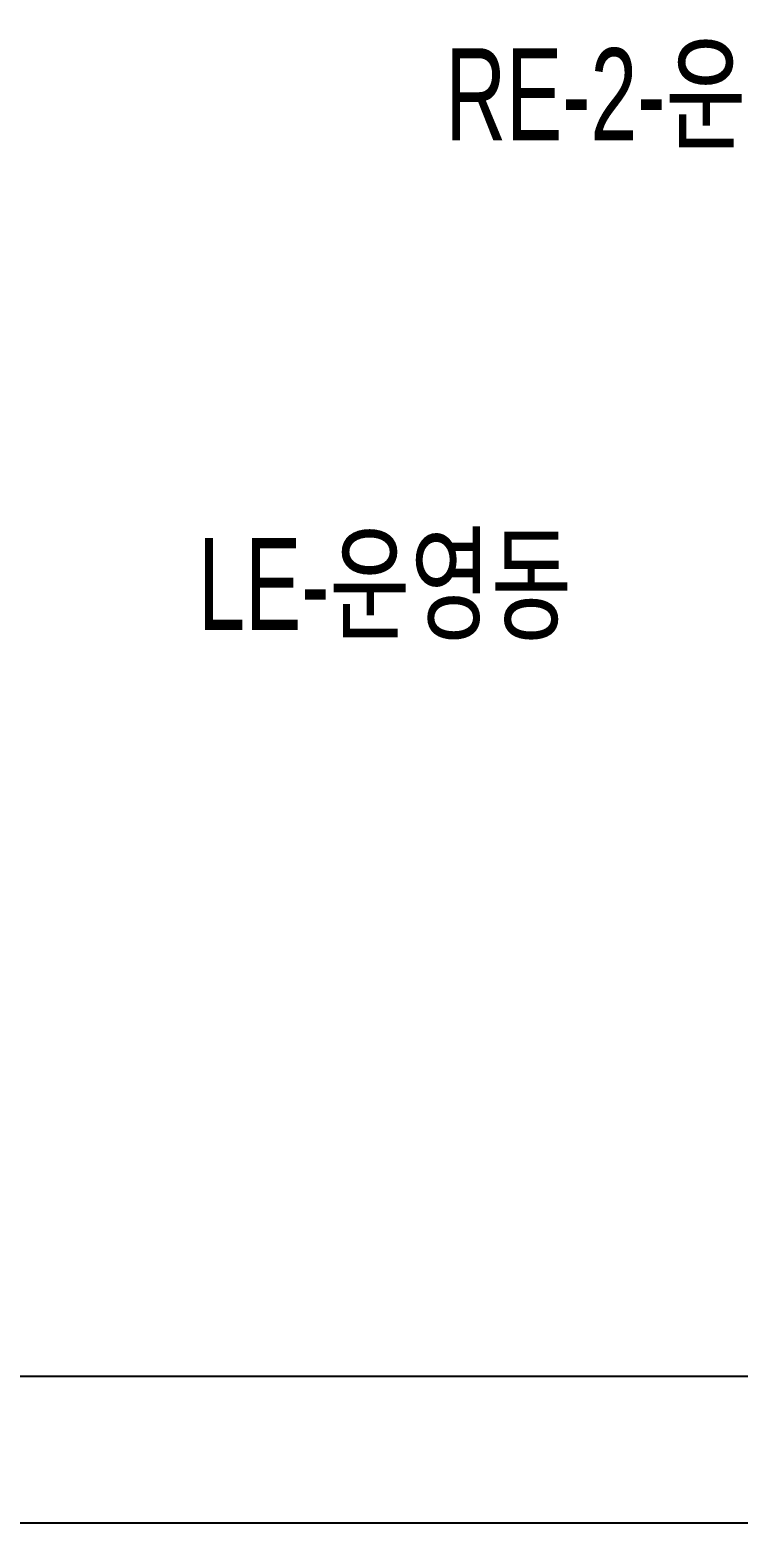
# Model space of a CAD drawing. Header units: millimetres. Extents: x 88028 to 500787, y -530175 to 1035835.
# Drawn here: x 140898 to 143785, y -79345 to -73255 of the extents above; entities that cross this region are included whole.
import ezdxf
from ezdxf.enums import TextEntityAlignment as Align

# ---------------------------------------------------------------- set-up
doc = ezdxf.new("R2010")
doc.units = ezdxf.units.MM
doc.header["$LTSCALE"] = 150
doc.layers.add('------01 Distribution Panel', color=3, linetype='Continuous')
doc.layers.add('-----26 Electrical Cable Tray_건물(일반)', color=20, linetype='Continuous')
doc.styles.add('ELEC', font='')
doc.styles.get('ELEC').set_extended_font_data('Dotum')

msp = doc.modelspace()

# ---------------------------------------------------------------- linework, layer by layer
at = {"layer": '-----26 Electrical Cable Tray_건물(일반)'}
msp.add_lwpolyline([(126853.6, -79345), (126853.6, -78745), (144453.6, -78745), (144453.6, -79345)], close=True, dxfattribs=at)

# ---------------------------------------------------------------- wipeouts: each hides what was drawn before it
at = {"color": 1}
for points in [[(142372, -73780.2), (144887.8, -73780.2), (144887.8, -73255.2), (142372, -73255.2)], [(141087.8, -75777.5), (143603.6, -75777.5), (143603.6, -75252.5), (141087.8, -75252.5)]]:
    msp.add_wipeout(points, dxfattribs=at).dxf.layer = '------01 Distribution Panel'

# ---------------------------------------------------------------- next in the draw order: texts
at = {"layer": '------01 Distribution Panel', "style": 'ELEC', "width": 0.7}
for s, p in [('RE-2-운영동1', (143629.9, -73517.7)), ('LE-운영동', (142345.7, -75515))]:
    msp.add_text(s, height=375, dxfattribs=at).set_placement(p, align=Align.MIDDLE_CENTER)

doc.saveas('drawing.dxf')
